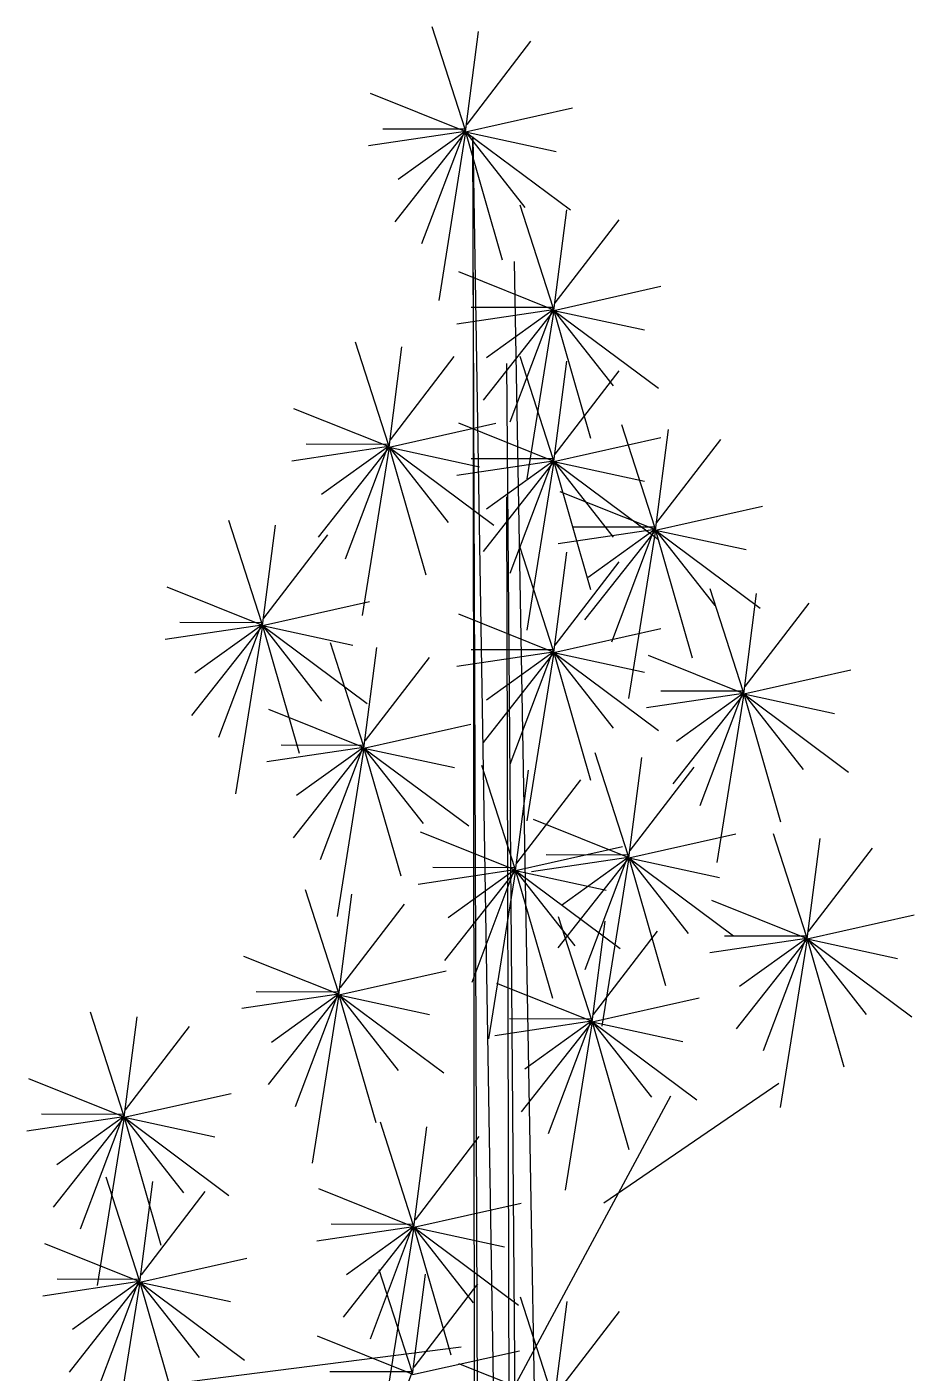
# Model space of a CAD drawing. Extents: x -5.87 to -1.56, y -0.05 to 8.99.
# Drawn here: x -4.408 to -3.663, y 7.865 to 8.994 of the extents above; entities that cross this region are included whole.
import ezdxf

# ---------------------------------------------------------------- set-up
doc = ezdxf.new("R2010")
doc.units = 0
doc.header["$MEASUREMENT"] = 0
doc.layers.get('0').update_dxf_attribs({"linetype": 'CONTINUOUS'})
doc.layers.add('01', color=1, linetype='CONTINUOUS')

msp = doc.modelspace()

# ---------------------------------------------------------------- linework, layer by layer
for p, q in [((-4.0402, 8.9086), (-4.0679, 8.9945)), ((-4.0397, 8.9063), (-4.0289, 8.9907)), ((-4.0385, 8.9126), (-3.9849, 8.9824)), ((-4.0402, 8.9068), (-4.1196, 8.9386)), ((-4.0397, 8.9063), (-3.9499, 8.9265)), ((-4.0402, 8.9068), (-4.1213, 8.8947)), ((-4.0402, 8.9086), (-4.1092, 8.9088)), ((-4.0397, 8.9063), (-4.0992, 8.8309)), ((-4.0402, 8.9068), (-4.0963, 8.8664)), ((-4.0402, 8.9086), (-4.0766, 8.8124)), ((-4.0397, 8.9063), (-4.0623, 8.765)), ((-4.0397, 8.9063), (-3.9518, 8.8409)), ((-4.0397, 8.9063), (-4.0089, 8.7991)), ((-4.0397, 8.9063), (-3.9637, 8.8899)), ((-4.0397, 8.9063), (-3.99, 8.843)), ((-4.0336, 8.9023), (-4.0336, 8.9023)), ((-4.0336, 8.9023), (-4.0336, 8.9023)), ((-3.9661, 8.7589), (-3.9938, 8.8448)), ((-3.9656, 8.7566), (-3.9548, 8.841)), ((-3.9644, 8.7629), (-3.9108, 8.8327)), ((-3.9661, 8.7571), (-4.0455, 8.7889)), ((-3.9656, 8.7566), (-3.8758, 8.7768)), ((-3.9661, 8.7571), (-4.0472, 8.745)), ((-3.9661, 8.7589), (-4.0351, 8.7591)), ((-3.9656, 8.7566), (-4.0251, 8.6812)), ((-3.9661, 8.7571), (-4.0222, 8.7168)), ((-3.9661, 8.7589), (-4.0025, 8.6627)), ((-3.9656, 8.7566), (-3.9882, 8.6153)), ((-3.9656, 8.7566), (-3.8777, 8.6912)), ((-3.9656, 8.7566), (-3.9348, 8.6494)), ((-3.9656, 8.7566), (-3.8896, 8.7403)), ((-3.9656, 8.7566), (-3.9159, 8.6933)), ((-4.1045, 8.644), (-4.1322, 8.7299)), ((-4.104, 8.6417), (-4.0932, 8.7261)), ((-4.1028, 8.648), (-4.0492, 8.7178)), ((-3.9661, 8.6319), (-3.9938, 8.7178)), ((-3.9656, 8.6296), (-3.9548, 8.714)), ((-3.9644, 8.6359), (-3.9108, 8.7057)), ((-4.1045, 8.6422), (-4.1839, 8.674)), ((-4.104, 8.6417), (-4.0142, 8.6619)), ((-3.9661, 8.6301), (-4.0455, 8.6619)), ((-3.8808, 8.5745), (-3.9085, 8.6604)), ((-3.8803, 8.5722), (-3.8695, 8.6565)), ((-4.1045, 8.644), (-4.1735, 8.6442)), ((-4.1045, 8.644), (-4.1409, 8.5478)), ((-3.9656, 8.6296), (-3.8758, 8.6498)), ((-3.8791, 8.5784), (-3.8255, 8.6483)), ((-4.1045, 8.6422), (-4.1856, 8.6301)), ((-4.104, 8.6417), (-4.1635, 8.5663)), ((-4.1045, 8.6422), (-4.1606, 8.6019)), ((-4.104, 8.6417), (-4.1266, 8.5004)), ((-4.104, 8.6417), (-4.0161, 8.5763)), ((-4.104, 8.6417), (-4.0732, 8.5345)), ((-4.104, 8.6417), (-4.028, 8.6253)), ((-4.104, 8.6417), (-4.0543, 8.5784)), ((-3.9661, 8.6301), (-4.0472, 8.618)), ((-3.9661, 8.6319), (-4.0351, 8.6321)), ((-3.9656, 8.6296), (-4.0251, 8.5542)), ((-3.9661, 8.6301), (-4.0222, 8.5898)), ((-3.9661, 8.6319), (-4.0025, 8.5357)), ((-3.9656, 8.6296), (-3.9882, 8.4883)), ((-3.9656, 8.6296), (-3.8777, 8.5642)), ((-3.9656, 8.6296), (-3.9348, 8.5224)), ((-3.9656, 8.6296), (-3.8896, 8.6132)), ((-3.9656, 8.6296), (-3.9159, 8.5663)), ((-3.8808, 8.5726), (-3.9602, 8.6044)), ((-3.8803, 8.5722), (-3.7905, 8.5923)), ((-4.2108, 8.4943), (-4.2385, 8.5802)), ((-4.2103, 8.492), (-4.1994, 8.5764)), ((-4.2091, 8.4983), (-4.1554, 8.5681)), ((-3.8808, 8.5726), (-3.9619, 8.5606)), ((-3.8808, 8.5745), (-3.9498, 8.5746)), ((-3.8803, 8.5722), (-3.9398, 8.4968)), ((-3.8808, 8.5726), (-3.9369, 8.5323)), ((-3.8808, 8.5745), (-3.9172, 8.4782)), ((-3.8803, 8.5722), (-3.9029, 8.4308)), ((-3.8803, 8.5722), (-3.7924, 8.5067)), ((-3.8803, 8.5722), (-3.8495, 8.465)), ((-3.8803, 8.5722), (-3.8043, 8.5558)), ((-3.8803, 8.5722), (-3.8306, 8.5088)), ((-3.9661, 8.4717), (-3.9938, 8.5575)), ((-3.9656, 8.4694), (-3.9548, 8.5537)), ((-3.9644, 8.4756), (-3.9108, 8.5455)), ((-4.2108, 8.4925), (-4.2902, 8.5243)), ((-3.8067, 8.4369), (-3.8344, 8.5228)), ((-4.2103, 8.492), (-4.1205, 8.5122)), ((-3.8062, 8.4346), (-3.7954, 8.519)), ((-3.805, 8.4408), (-3.7514, 8.5107)), ((-3.9661, 8.4698), (-4.0455, 8.5016)), ((-4.2108, 8.4925), (-4.2919, 8.4804)), ((-4.2108, 8.4943), (-4.2797, 8.4945)), ((-4.2103, 8.492), (-4.2698, 8.4166)), ((-4.2108, 8.4925), (-4.2669, 8.4522)), ((-4.2108, 8.4943), (-4.2472, 8.3981)), ((-4.2103, 8.492), (-4.2329, 8.3507)), ((-4.2103, 8.492), (-4.1224, 8.4266)), ((-4.2103, 8.492), (-4.1795, 8.3848)), ((-4.2103, 8.492), (-4.1343, 8.4757)), ((-4.2103, 8.492), (-4.1606, 8.4287)), ((-3.9656, 8.4694), (-3.8758, 8.4895)), ((-4.1255, 8.3915), (-4.1532, 8.4774)), ((-4.125, 8.3892), (-4.1142, 8.4736)), ((-4.1238, 8.3955), (-4.0701, 8.4653)), ((-3.9661, 8.4698), (-4.0472, 8.4578)), ((-3.9661, 8.4717), (-4.0351, 8.4718)), ((-3.9656, 8.4694), (-4.0251, 8.3939)), ((-3.9661, 8.4698), (-4.0222, 8.4295)), ((-3.9661, 8.4717), (-4.0025, 8.3754)), ((-3.9656, 8.4694), (-3.9882, 8.328)), ((-3.9656, 8.4694), (-3.8777, 8.4039)), ((-3.9656, 8.4694), (-3.9348, 8.3622)), ((-3.9656, 8.4694), (-3.8896, 8.453)), ((-3.9656, 8.4694), (-3.9159, 8.406)), ((-3.8067, 8.4351), (-3.8861, 8.4668)), ((-3.8062, 8.4346), (-3.7164, 8.4548)), ((-3.8067, 8.4351), (-3.8878, 8.423)), ((-3.8067, 8.4369), (-3.8757, 8.4371)), ((-3.8062, 8.4346), (-3.8657, 8.3592)), ((-3.8067, 8.4351), (-3.8628, 8.3947)), ((-3.8067, 8.4369), (-3.8431, 8.3406)), ((-3.8062, 8.4346), (-3.8288, 8.2933)), ((-3.8062, 8.4346), (-3.7183, 8.3691)), ((-3.8062, 8.4346), (-3.7754, 8.3274)), ((-3.8062, 8.4346), (-3.7302, 8.4182)), ((-3.8062, 8.4346), (-3.7565, 8.3712)), ((-4.1255, 8.3897), (-4.2049, 8.4215)), ((-4.125, 8.3892), (-4.0352, 8.4094)), ((-4.1255, 8.3897), (-4.2066, 8.3776)), ((-4.1255, 8.3915), (-4.1945, 8.3917)), ((-4.125, 8.3892), (-4.1845, 8.3138)), ((-4.1255, 8.3897), (-4.1816, 8.3494)), ((-4.1255, 8.3915), (-4.1619, 8.2953)), ((-4.125, 8.3892), (-4.1476, 8.2479)), ((-4.125, 8.3892), (-4.0371, 8.3238)), ((-4.125, 8.3892), (-4.0942, 8.282)), ((-4.125, 8.3892), (-4.049, 8.3729)), ((-4.125, 8.3892), (-4.0753, 8.3259)), ((-3.9032, 8.2993), (-3.9309, 8.3852)), ((-3.9983, 8.2887), (-4.026, 8.3746)), ((-3.9027, 8.297), (-3.8918, 8.3814)), ((-3.9015, 8.3032), (-3.8478, 8.3731)), ((-3.9978, 8.2864), (-3.9869, 8.3708)), ((-3.9966, 8.2927), (-3.9429, 8.3625)), ((-3.9032, 8.2975), (-3.9826, 8.3292)), ((-3.9983, 8.2869), (-4.0777, 8.3187)), ((-3.9027, 8.297), (-3.8129, 8.3172)), ((-3.7536, 8.2313), (-3.7813, 8.3171)), ((-3.9978, 8.2864), (-3.9079, 8.3066)), ((-3.7531, 8.229), (-3.7422, 8.3133)), ((-3.7519, 8.2352), (-3.6982, 8.3051)), ((-3.9032, 8.2975), (-3.9843, 8.2854)), ((-3.9032, 8.2993), (-3.9721, 8.2995)), ((-3.9027, 8.297), (-3.9622, 8.2216)), ((-3.9032, 8.2975), (-3.9593, 8.2571)), ((-3.9032, 8.2993), (-3.9396, 8.2031)), ((-3.9027, 8.297), (-3.9253, 8.1557)), ((-3.9027, 8.297), (-3.8148, 8.2316)), ((-3.9027, 8.297), (-3.8719, 8.1898)), ((-3.9027, 8.297), (-3.8267, 8.2806)), ((-3.9027, 8.297), (-3.853, 8.2337)), ((-3.9983, 8.2869), (-4.0794, 8.2748)), ((-3.9983, 8.2887), (-4.0672, 8.2889)), ((-3.9978, 8.2864), (-4.0573, 8.211)), ((-3.9983, 8.2869), (-4.0544, 8.2466)), ((-3.9983, 8.2887), (-4.0346, 8.1925)), ((-3.9978, 8.2864), (-4.0204, 8.1451)), ((-3.9978, 8.2864), (-3.9099, 8.221)), ((-3.9978, 8.2864), (-3.9669, 8.1792)), ((-3.9978, 8.2864), (-3.9218, 8.27)), ((-3.9978, 8.2864), (-3.9481, 8.2231)), ((-4.1465, 8.1844), (-4.1742, 8.2703)), ((-4.146, 8.1821), (-4.1351, 8.2665)), ((-3.7536, 8.2294), (-3.833, 8.2612)), ((-4.1448, 8.1883), (-4.0911, 8.2582)), ((-3.7531, 8.229), (-3.6633, 8.2491)), ((-3.934, 8.1617), (-3.9616, 8.2476)), ((-3.9335, 8.1594), (-3.9226, 8.2438)), ((-3.9323, 8.1657), (-3.8786, 8.2355)), ((-3.7536, 8.2294), (-3.8347, 8.2174)), ((-3.7536, 8.2313), (-3.8225, 8.2314)), ((-3.7531, 8.229), (-3.8126, 8.1535)), ((-3.7536, 8.2294), (-3.8097, 8.1891)), ((-3.7536, 8.2313), (-3.79, 8.135)), ((-3.7531, 8.229), (-3.7757, 8.0876)), ((-3.7531, 8.229), (-3.6652, 8.1635)), ((-3.7531, 8.229), (-3.7223, 8.1218)), ((-3.7531, 8.229), (-3.6771, 8.2126)), ((-3.7531, 8.229), (-3.7034, 8.1656)), ((-4.1465, 8.1826), (-4.2259, 8.2143)), ((-4.146, 8.1821), (-4.0561, 8.2023)), ((-3.934, 8.1599), (-4.0134, 8.1917)), ((-4.1465, 8.1826), (-4.2276, 8.1705)), ((-4.1465, 8.1844), (-4.2154, 8.1846)), ((-4.146, 8.1821), (-4.2055, 8.1067)), ((-4.1465, 8.1826), (-4.2026, 8.1422)), ((-4.1465, 8.1844), (-4.1828, 8.0882)), ((-4.146, 8.1821), (-4.1686, 8.0408)), ((-4.146, 8.1821), (-4.0581, 8.1167)), ((-4.146, 8.1821), (-4.1152, 8.0749)), ((-4.146, 8.1821), (-4.07, 8.1657)), ((-4.146, 8.1821), (-4.0963, 8.1187)), ((-3.9335, 8.1594), (-3.8436, 8.1796)), ((-4.3268, 8.0816), (-4.3545, 8.1675)), ((-4.3263, 8.0793), (-4.3155, 8.1636)), ((-3.934, 8.1599), (-4.0151, 8.1478)), ((-3.934, 8.1617), (-4.0029, 8.1619)), ((-3.9335, 8.1594), (-3.993, 8.084)), ((-3.934, 8.1599), (-3.99, 8.1196)), ((-3.934, 8.1617), (-3.9703, 8.0655)), ((-3.9335, 8.1594), (-3.9561, 8.0181)), ((-3.9335, 8.1594), (-3.8456, 8.094)), ((-3.9335, 8.1594), (-3.9026, 8.0522)), ((-3.9335, 8.1594), (-3.8575, 8.143)), ((-3.9335, 8.1594), (-3.8837, 8.0961)), ((-4.3251, 8.0855), (-4.2715, 8.1554)), ((-4.3268, 8.0798), (-4.4062, 8.1115)), ((-4.3263, 8.0793), (-4.2365, 8.0994)), ((-4.3268, 8.0798), (-4.4079, 8.0677)), ((-4.3268, 8.0816), (-4.3958, 8.0818)), ((-4.3263, 8.0793), (-4.3858, 8.0039)), ((-4.3268, 8.0798), (-4.3829, 8.0394)), ((-4.3268, 8.0816), (-4.3632, 7.9853)), ((-4.3263, 8.0793), (-4.3489, 7.938)), ((-4.3263, 8.0793), (-4.2384, 8.0138)), ((-4.3263, 8.0793), (-4.2955, 7.9721)), ((-4.3263, 8.0793), (-4.2503, 8.0629)), ((-4.3263, 8.0793), (-4.2766, 8.0159)), ((-4.0836, 7.9894), (-4.1112, 8.0752)), ((-4.0831, 7.9871), (-4.0722, 8.0714)), ((-4.0819, 7.9933), (-4.0282, 8.0632)), ((-4.3136, 7.9433), (-4.3413, 8.0291)), ((-4.3131, 7.9409), (-4.3023, 8.0253)), ((-4.3119, 7.9472), (-4.2582, 8.017)), ((-4.0836, 7.9875), (-4.163, 8.0193)), ((-4.0831, 7.9871), (-3.9932, 8.0072)), ((-4.0836, 7.9894), (-4.1525, 7.9895)), ((-4.0836, 7.9894), (-4.1199, 7.8931)), ((-4.0836, 7.9875), (-4.1647, 7.9754)), ((-4.0831, 7.9871), (-4.1426, 7.9116)), ((-4.0836, 7.9875), (-4.1396, 7.9472)), ((-4.0831, 7.9871), (-4.1057, 7.8457)), ((-4.0831, 7.9871), (-3.9952, 7.9216)), ((-4.0831, 7.9871), (-4.0522, 7.8799)), ((-4.0831, 7.9871), (-4.0071, 7.9707)), ((-4.0831, 7.9871), (-4.0333, 7.9237)), ((-4.3136, 7.9414), (-4.393, 7.9732)), ((-4.3131, 7.9409), (-4.2233, 7.9611)), ((-4.3136, 7.9433), (-4.3826, 7.9434)), ((-4.3136, 7.9433), (-4.35, 7.847)), ((-4.0847, 7.8656), (-4.1124, 7.9514)), ((-4.0842, 7.8633), (-4.0734, 7.9476)), ((-4.3136, 7.9414), (-4.3947, 7.9293)), ((-4.3131, 7.9409), (-4.3726, 7.8655)), ((-4.3136, 7.9414), (-4.3697, 7.9011)), ((-4.3131, 7.9409), (-4.3357, 7.7996)), ((-4.3131, 7.9409), (-4.2252, 7.8755)), ((-4.3131, 7.9409), (-4.2823, 7.8337)), ((-4.3131, 7.9409), (-4.2371, 7.9246)), ((-4.3131, 7.9409), (-4.2634, 7.8776)), ((-4.083, 7.8695), (-4.0294, 7.9394)), ((-3.9659, 7.8425), (-3.9936, 7.9284)), ((-3.9654, 7.8402), (-3.9546, 7.9246)), ((-3.9642, 7.8464), (-3.9106, 7.9163)), ((-4.0847, 7.8637), (-4.1641, 7.8955)), ((-4.0842, 7.8633), (-3.9944, 7.8834)), ((-4.0847, 7.8656), (-4.1537, 7.8657)), ((-4.0847, 7.8656), (-4.1211, 7.7693)), ((-3.9659, 7.8407), (-4.0453, 7.8724))]:
    msp.add_line(p, q)
at = {"layer": '01'}
for p, q in [((-4.0336, 8.9023), (-3.8885, -0.0523)), ((-4.0336, 8.9023), (-4.0307, 5.9261)), ((-4.0019, -0.0523), (-4.0336, 8.9023)), ((-4.0055, 8.7121), (-3.9344, -0.0523)), ((-4.0055, 8.6001), (-3.9833, -0.0523)), ((-3.9237, 8.0074), (-3.7768, 8.108)), ((-3.9971, 7.8565), (-3.8674, 8.0974)), ((-4.0433, 7.8864), (-4.353, 7.847))]:
    msp.add_line(p, q, dxfattribs=at)
msp.add_lwpolyline([(-3.8316, -0.0523), (-3.8433, 0.0462), (-3.9988, 8.7976)], dxfattribs=at)

doc.saveas('drawing.dxf')
